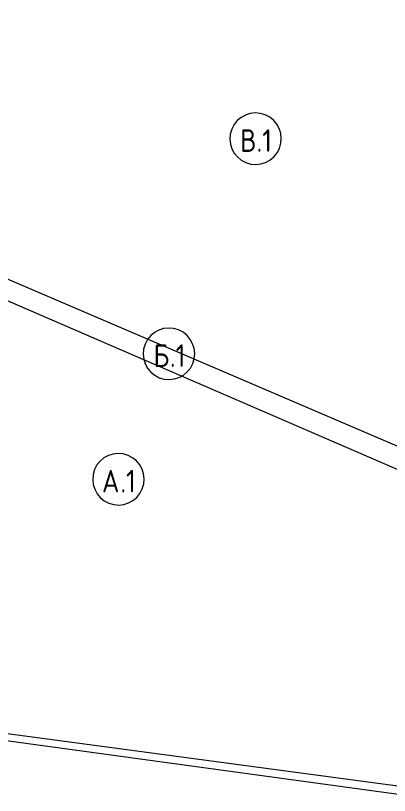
# Model space of a CAD drawing. Header units: millimetres. Extents: x -584918 to 2941280, y 3000189 to 4229862.
# Drawn here: x -468547 to -462740, y 3691053 to 3703160 of the extents above; entities that cross this region are included whole.
import ezdxf

# ---------------------------------------------------------------- set-up
doc = ezdxf.new("R2010")
doc.units = ezdxf.units.MM
for name, color, linetype, lineweight in [('Двери', 7, 'Continuous', 0), ('Оси', 7, 'Continuous', 0), ('экспертиза ДУ', 1, 'Continuous', 0)]:
    doc.layers.add(name, color=color, linetype=linetype, lineweight=lineweight)
doc.styles.add('GOST Common', font='', dxfattribs={"width": 0.9, "height": 700})
doc.styles.get('GOST Common').set_extended_font_data('GOST Common')

# ---------------------------------------------------------------- blocks, each defined once
blk = doc.blocks.new('ASVP_ДверьАлюминиеваяВитражная_2 полотна - Остекленная Наружная  Коричневая-7858923-АР Этаж 01')
at = {"layer": 'Двери', "lineweight": 18}
for p, q in [((-765, 1032.5), (-715, 1032.5)), ((-765, 32.5), (-765, 1032.5)), ((-715, 1032.5), (-715, 32.5)), ((765, 562.5), (715, 562.5)), ((715, 562.5), (715, 32.5)), ((765, 32.5), (765, 562.5)), ((-825, 32.5), (-765, 32.5)), ((-825, -32.5), (-825, 32.5)), ((-715, 32.5), (-765, 32.5)), ((-765, 32.5), (-765, -17.5)), ((715, 32.5), (765, 32.5)), ((825, 32.5), (765, 32.5)), ((765, 32.5), (765, -17.5)), ((825, -32.5), (825, 32.5)), ((-755, -32.5), (-825, -32.5)), ((-765, -17.5), (-755, -17.5)), ((-755, -17.5), (-755, -32.5)), ((765, -17.5), (755, -17.5)), ((755, -17.5), (755, -32.5)), ((755, -32.5), (825, -32.5))]:
    blk.add_line(p, q, dxfattribs=at)
at = {"layer": 'Двери'}
for centre, radius, start, end in [((-765, 32.5), 1000, 360, 90), ((765, 32.5), 530, 90, 180)]:
    blk.add_arc(centre, radius, start, end, dxfattribs=at)
blk = doc.blocks.new('Ось сетки - Круг_Ø8 мм-6577-АР Этаж 01')
at = {"layer": 'Оси'}
for start, end in [(360, 180), (180, 360)]:
    blk.add_arc((0, 0), 4, start, end, dxfattribs=at)

msp = doc.modelspace()

# ---------------------------------------------------------------- linework, layer by layer
at = {"layer": 'экспертиза ДУ'}
for points in [[(-552580.006, 3735012.029), (-426338.566, 3680430.143)], [(-425290.96, 3680486.45), (-552580.006, 3735012.029)], [(-446252.144, 3688832.803), (-510400.006, 3697602.029)], [(-510400.006, 3697602.029), (-445304.254, 3688881.089)]]:
    msp.add_lwpolyline(points, dxfattribs=at)

# ---------------------------------------------------------------- block references
at = {"layer": 'Двери', "rotation": 89.99999999994941}
msp.add_blockref('ASVP_ДверьАлюминиеваяВитражная_2 полотна - Остекленная Наружная  Коричневая-7858923-АР Этаж 01', (-461800.026, 3690524.55), dxfattribs=at)
at = {"layer": 'Оси', "xscale": 99.99999999999993, "yscale": 99.99999999999993, "zscale": 99.99999999999993, "rotation": 248.0513009164574}
for p in [(-464818.817, 3701248.595), (-466164.412, 3697909.527), (-466949.342, 3695961.737)]:
    msp.add_blockref('Ось сетки - Круг_Ø8 мм-6577-АР Этаж 01', p, dxfattribs=at)

# ---------------------------------------------------------------- texts
at = {"layer": 'Оси', "char_height": 350, "attachment_point": 1, "style": 'GOST Common'}
for s, insert, width in [('\\fGOST Common|b0|i0|c204|p34|;\\W.9;В', (-465059.385, 3701394.761), 310.25306), ('.1', (-464803.4, 3701394.761), 303.03787), ('\\fGOST Common|b0|i0|c204|p34|;\\W.9;Б', (-466404.979, 3698055.693), 310.25306), ('.1', (-466148.995, 3698055.693), 303.03787), ('\\fGOST Common|b0|i0|c204|p34|;\\W.9;А', (-467204.759, 3696107.903), 346.329), ('.1', (-466919.009, 3696107.903), 303.03787)]:
    msp.add_mtext(s, dxfattribs=dict(at, insert=insert, width=width))

doc.saveas('drawing.dxf')
